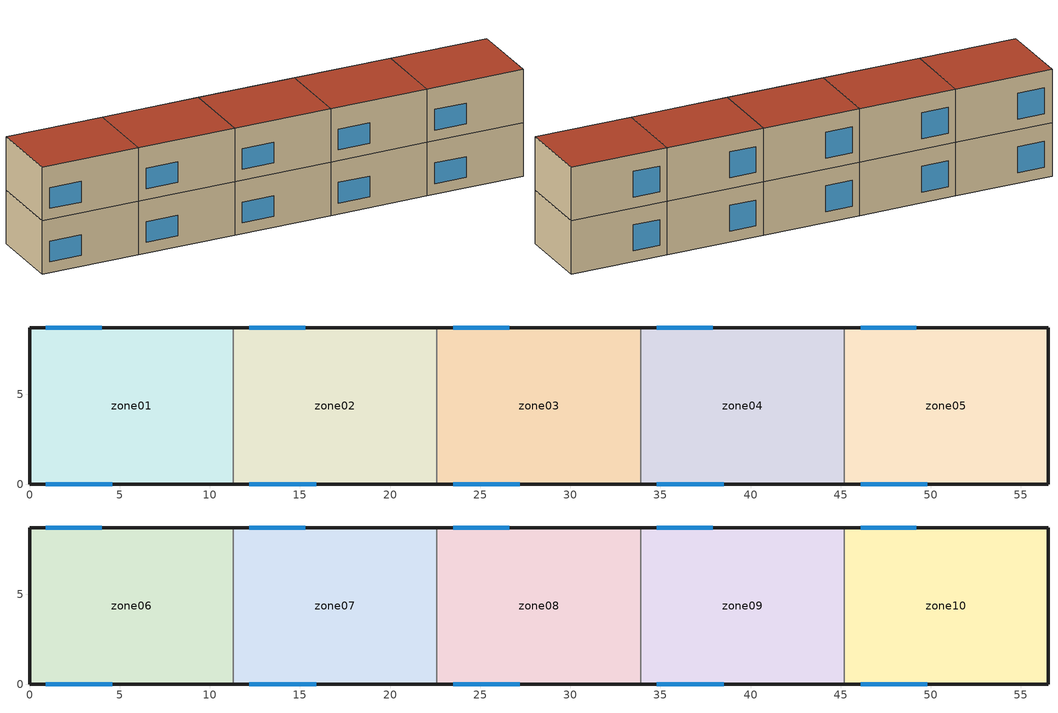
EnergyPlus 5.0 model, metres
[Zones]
zone01
 floor ground (GROUND_FLOOR): 0,0 0,8.7 11.3,8.7 11.3,0 z0
 wall outside (EXT_WALL): 11.3,8.7 0,8.7 0,0 11.3,0 z0:6.2
 wall to zone02 (ADJ_WALL): 11.3,0 11.3,8.7 z0:6.2
 window (EXT_WINDOW1): 0.9,0 4.6,0 z1.25:3.65; 4,8.7 0.9,8.7 z1.25:4.25
 ceiling to zone06 (ADJ_CEILING): 11.3,0 11.3,8.7 0,8.7 0,0 z6.2
zone02
 floor ground (GROUND_FLOOR): 11.3,0 11.3,8.7 22.6,8.7 22.6,0 z0
 wall outside (EXT_WALL): 22.6,8.7 11.3,8.7 / 11.3,0 22.6,0 z0:6.2
 wall to zone03 (ADJ_WALL): 22.6,0 22.6,8.7 z0:6.2
 wall to zone01 (ADJ_WALL): 11.3,8.7 11.3,0 z0:6.2
 window (EXT_WINDOW1): 12.2,0 15.9,0 z1.25:3.65; 15.3,8.7 12.2,8.7 z1.25:4.25
 ceiling to zone07 (ADJ_CEILING): 22.6,0 22.6,8.7 11.3,8.7 11.3,0 z6.2
zone03
 floor ground (GROUND_FLOOR): 22.6,0 22.6,8.7 33.9,8.7 33.9,0 z0
 wall outside (EXT_WALL): 33.9,8.7 22.6,8.7 / 22.6,0 33.9,0 z0:6.2
 wall to zone04 (ADJ_WALL): 33.9,0 33.9,8.7 z0:6.2
 wall to zone02 (ADJ_WALL): 22.6,8.7 22.6,0 z0:6.2
 window (EXT_WINDOW1): 23.5,0 27.2,0 z1.25:3.65; 26.6,8.7 23.5,8.7 z1.25:4.25
 ceiling to zone08 (ADJ_CEILING): 33.9,0 33.9,8.7 22.6,8.7 22.6,0 z6.2
zone04
 floor ground (GROUND_FLOOR): 33.9,0 33.9,8.7 45.2,8.7 45.2,0 z0
 wall outside (EXT_WALL): 45.2,8.7 33.9,8.7 / 33.9,0 45.2,0 z0:6.2
 wall to zone05 (ADJ_WALL): 45.2,0 45.2,8.7 z0:6.2
 wall to zone03 (ADJ_WALL): 33.9,8.7 33.9,0 z0:6.2
 window (EXT_WINDOW1): 34.8,0 38.5,0 z1.25:3.65; 37.9,8.7 34.8,8.7 z1.25:4.25
 ceiling to zone09 (ADJ_CEILING): 45.2,0 45.2,8.7 33.9,8.7 33.9,0 z6.2
zone05
 floor ground (GROUND_FLOOR): 45.2,0 45.2,8.7 56.5,8.7 56.5,0 z0
 wall outside (EXT_WALL): 45.2,0 56.5,0 56.5,8.7 45.2,8.7 z0:6.2
 wall to zone04 (ADJ_WALL): 45.2,8.7 45.2,0 z0:6.2
 window (EXT_WINDOW1): 46.1,0 49.8,0 z1.25:3.65; 49.2,8.7 46.1,8.7 z1.25:4.25
 ceiling to zone10 (ADJ_CEILING): 56.5,0 56.5,8.7 45.2,8.7 45.2,0 z6.2
zone06
 floor to zone01 (ADJ_CEILING): 0,0 0,8.7 11.3,8.7 11.3,0 z6.2
 wall outside (EXT_WALL): 11.3,8.7 0,8.7 0,0 11.3,0 z6.2:12.4
 wall to zone07 (ADJ_WALL): 11.3,0 11.3,8.7 z6.2:12.4
 window (EXT_WINDOW1): 0.9,0 4.6,0 z7.45:9.85; 4,8.7 0.9,8.7 z7.45:10.45
 roof outside (EXT_ROOF): 11.3,0 11.3,8.7 0,8.7 0,0 z12.4
zone07
 floor to zone02 (ADJ_CEILING): 11.3,0 11.3,8.7 22.6,8.7 22.6,0 z6.2
 wall outside (EXT_WALL): 22.6,8.7 11.3,8.7 / 11.3,0 22.6,0 z6.2:12.4
 wall to zone08 (ADJ_WALL): 22.6,0 22.6,8.7 z6.2:12.4
 wall to zone06 (ADJ_WALL): 11.3,8.7 11.3,0 z6.2:12.4
 window (EXT_WINDOW1): 12.2,0 15.9,0 z7.45:9.85; 15.3,8.7 12.2,8.7 z7.45:10.45
 roof outside (EXT_ROOF): 22.6,0 22.6,8.7 11.3,8.7 11.3,0 z12.4
zone08
 floor to zone03 (ADJ_CEILING): 22.6,0 22.6,8.7 33.9,8.7 33.9,0 z6.2
 wall outside (EXT_WALL): 33.9,8.7 22.6,8.7 / 22.6,0 33.9,0 z6.2:12.4
 wall to zone09 (ADJ_WALL): 33.9,0 33.9,8.7 z6.2:12.4
 wall to zone07 (ADJ_WALL): 22.6,8.7 22.6,0 z6.2:12.4
 window (EXT_WINDOW1): 23.5,0 27.2,0 z7.45:9.85; 26.6,8.7 23.5,8.7 z7.45:10.45
 roof outside (EXT_ROOF): 33.9,0 33.9,8.7 22.6,8.7 22.6,0 z12.4
zone09
 floor to zone04 (ADJ_CEILING): 33.9,0 33.9,8.7 45.2,8.7 45.2,0 z6.2
 wall outside (EXT_WALL): 45.2,8.7 33.9,8.7 / 33.9,0 45.2,0 z6.2:12.4
 wall to zone10 (ADJ_WALL): 45.2,0 45.2,8.7 z6.2:12.4
 wall to zone08 (ADJ_WALL): 33.9,8.7 33.9,0 z6.2:12.4
 window (EXT_WINDOW1): 34.8,0 38.5,0 z7.45:9.85; 37.9,8.7 34.8,8.7 z7.45:10.45
 roof outside (EXT_ROOF): 45.2,0 45.2,8.7 33.9,8.7 33.9,0 z12.4
zone10
 floor to zone05 (ADJ_CEILING): 45.2,0 45.2,8.7 56.5,8.7 56.5,0 z6.2
 wall outside (EXT_WALL): 45.2,0 56.5,0 56.5,8.7 45.2,8.7 z6.2:12.4
 wall to zone09 (ADJ_WALL): 45.2,8.7 45.2,0 z6.2:12.4
 window (EXT_WINDOW1): 46.1,0 49.8,0 z7.45:9.85; 49.2,8.7 46.1,8.7 z7.45:10.45
 roof outside (EXT_ROOF): 56.5,0 56.5,8.7 45.2,8.7 45.2,0 z12.4
[Building]
TRNSYS18: North Axis {deg}=0; Terrain=City; Loads Convergence Tolerance Value=0; Temperature Convergence Tolerance Value {deltaC}=0; Solar Distribution=FullInteriorAndExterior; Maximum Number of Warmup Days=0
[Site:Location]
not used: Latitude {deg}=0; Longitude {deg}=0; Time Zone {hr}=0; Elevation {m}=0
[Construction]
GROUND_FLOOR; EXT_WALL; EXT_ROOF; ADJ_WALL; ADJ_CEILING; EXT_WINDOW1: 
[WindowProperty:ShadingControl]
ESHADE=0; ISHADE=INPUT 1*MAX_ISHADE : SHADECNTRL=ISHADE_INTERNAL
[SurfaceProperty:OtherSideCoefficients]
BOUNDARY=IDENTICAL; BOUNDARY=INPUT 1*TBOUNDARY; BOUNDARY=INPUT 1*TBOUNDARY_2; BOUNDARY=INPUT 1*TBOUNDARY_3; BOUNDARY=INPUT 1*TGROUND; BOUNDARY=20; BOUNDARY=15
[Zone] Multiplier=1
zone01; zone02; zone03; zone04; zone05; zone06; zone07; zone08; zone09; zone10
